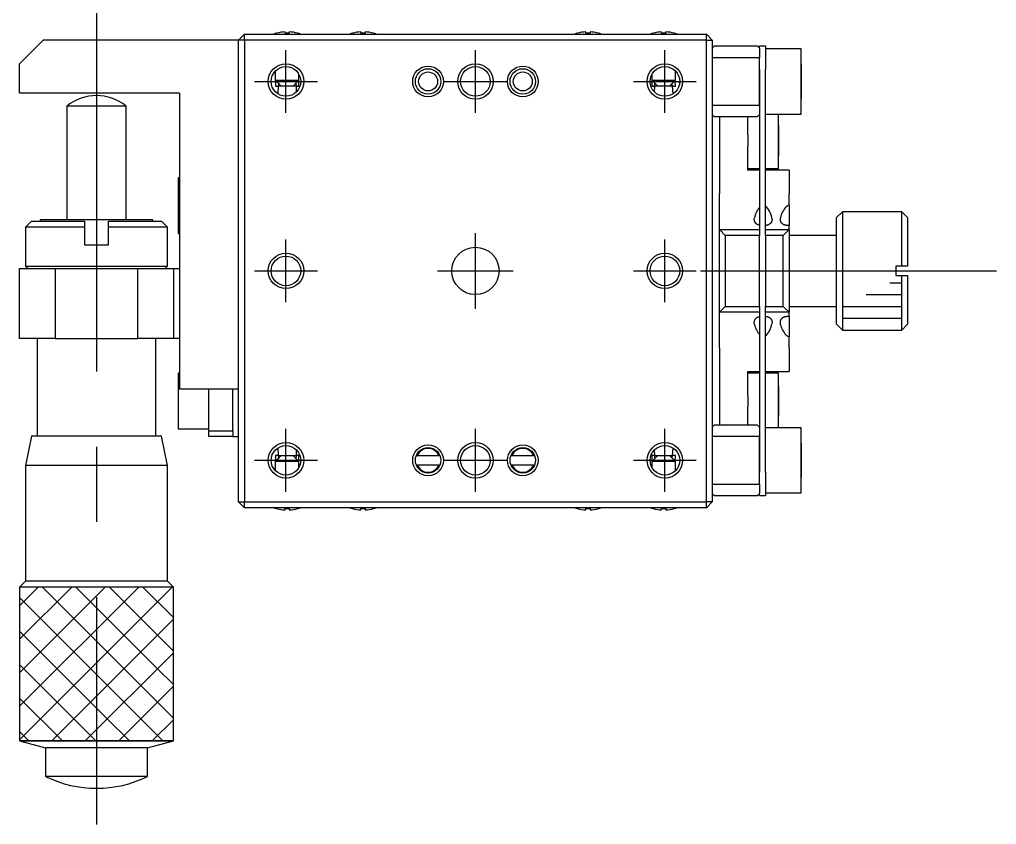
# Model space of a CAD drawing. Extents: x 10 to 298, y 10 to 178.
# Drawn here: x 81.9 to 164.4, y 74.3 to 142.3 of the extents above; entities that cross this region are included whole.
import ezdxf

# ---------------------------------------------------------------- set-up
doc = ezdxf.new("R2010")
doc.units = 0
doc.linetypes.add('CENTER', pattern=[50.8, 31.75, -6.35, 6.35, -6.35])
doc.layers.get('0').update_dxf_attribs({"linetype": 'CONTINUOUS'})
doc.layers.add('CENTER', color=1, linetype='CENTER')

msp = doc.modelspace()

# ---------------------------------------------------------------- linework, layer by layer
at = {"color": 7, "linetype": 'CONTINUOUS'}
for p, q in [((100.91, 141.092), (100.41, 140.592)), ((100.91, 140.592), (100.91, 141.092)), ((100.91, 141.092), (139.91, 141.092)), ((103.624, 141.162), (103.622, 141.166)), ((103.624, 141.162), (103.622, 141.166)), ((104.33, 141.162), (104.33, 141.282)), ((104.69, 141.162), (104.33, 141.162)), ((104.69, 141.282), (104.69, 141.162)), ((105.399, 141.166), (105.397, 141.162)), ((105.399, 141.166), (105.397, 141.162)), ((110.024, 141.162), (110.022, 141.166)), ((110.024, 141.162), (110.022, 141.166)), ((110.73, 141.162), (110.73, 141.282)), ((111.09, 141.162), (110.73, 141.162)), ((111.09, 141.282), (111.09, 141.162)), ((111.799, 141.166), (111.797, 141.162)), ((111.799, 141.166), (111.797, 141.162)), ((129.024, 141.162), (129.022, 141.166)), ((129.024, 141.162), (129.022, 141.166)), ((129.73, 141.162), (129.73, 141.282)), ((130.09, 141.162), (129.73, 141.162)), ((130.09, 141.282), (130.09, 141.162)), ((130.799, 141.166), (130.797, 141.162)), ((130.799, 141.166), (130.797, 141.162)), ((135.424, 141.162), (135.422, 141.166)), ((135.424, 141.162), (135.422, 141.166)), ((136.13, 141.162), (136.13, 141.282)), ((136.49, 141.162), (136.13, 141.162)), ((136.49, 141.282), (136.49, 141.162)), ((137.199, 141.166), (137.197, 141.162)), ((137.199, 141.166), (137.197, 141.162)), ((139.91, 140.592), (139.91, 141.092)), ((140.41, 140.592), (139.91, 141.092)), ((83.91, 140.592), (81.91, 138.592)), ((100.41, 140.592), (83.91, 140.592)), ((100.91, 140.592), (100.41, 140.592)), ((100.41, 101.592), (100.41, 140.592)), ((139.91, 140.592), (100.91, 140.592)), ((100.91, 140.592), (100.91, 101.592)), ((139.91, 101.592), (139.91, 140.592)), ((139.91, 140.592), (140.41, 140.592)), ((140.41, 140.592), (140.41, 139.092)), ((140.61, 140.092), (140.41, 139.892)), ((140.61, 140.092), (144.21, 140.092)), ((144.41, 139.892), (144.21, 140.092)), ((144.41, 139.892), (144.41, 140.092)), ((144.41, 140.092), (144.91, 140.092)), ((144.41, 139.892), (144.41, 139.092)), ((144.91, 140.092), (144.91, 138.092)), ((147.91, 139.842), (144.91, 139.842)), ((147.91, 137.092), (147.91, 139.842)), ((147.91, 134.342), (147.91, 139.842)), ((140.41, 139.092), (140.41, 135.092)), ((144.41, 139.092), (140.41, 139.092)), ((140.41, 139.092), (140.41, 135.092)), ((144.41, 138.092), (144.41, 139.092)), ((144.41, 138.092), (144.41, 139.092)), ((81.91, 136.092), (81.91, 138.592)), ((103.51, 137.96), (103.51, 137.192)), ((137.31, 137.192), (137.31, 137.959)), ((144.41, 135.092), (144.41, 138.092)), ((144.41, 138.092), (144.41, 135.092)), ((144.91, 124.242), (144.91, 138.092)), ((147.91, 137.814), (147.91, 138.535)), ((147.91, 138.535), (147.91, 137.814)), ((147.91, 136.37), (147.91, 137.814)), ((147.91, 137.814), (147.91, 136.37)), ((103.51, 137.192), (105.51, 137.192)), ((103.51, 137.192), (103.71, 136.992)), ((103.71, 136.992), (104.01, 136.692)), ((105.01, 136.692), (105.31, 136.992)), ((105.294, 136.692), (105.281, 136.963)), ((105.31, 136.992), (105.51, 137.192)), ((105.51, 137.192), (105.51, 137.686)), ((135.31, 137.685), (135.31, 137.192)), ((135.31, 137.192), (135.314, 137.192)), ((135.31, 137.192), (135.51, 136.992)), ((135.314, 137.192), (137.31, 137.192)), ((135.51, 136.992), (135.81, 136.692)), ((135.539, 136.963), (135.527, 136.692)), ((136.81, 136.692), (137.11, 136.992)), ((137.11, 136.992), (137.31, 137.192)), ((147.91, 134.342), (147.91, 137.092)), ((103.523, 136.692), (103.762, 136.692)), ((103.762, 136.692), (103.71, 136.056)), ((103.79, 136.912), (103.762, 136.692)), ((104.01, 136.692), (103.762, 136.692)), ((105.01, 136.692), (104.01, 136.692)), ((105.294, 136.692), (105.01, 136.692)), ((105.294, 136.692), (105.509, 136.692)), ((105.31, 136.225), (105.294, 136.692)), ((135.311, 136.692), (135.527, 136.692)), ((135.527, 136.692), (135.51, 136.225)), ((135.81, 136.692), (135.527, 136.692)), ((136.81, 136.692), (135.81, 136.692)), ((137.059, 136.692), (136.81, 136.692)), ((137.059, 136.692), (137.03, 136.912)), ((137.059, 136.692), (137.297, 136.692)), ((137.11, 136.056), (137.059, 136.692)), ((147.91, 135.649), (147.91, 136.37)), ((147.91, 136.37), (147.91, 135.649)), ((95.41, 136.092), (81.91, 136.092)), ((95.41, 136.092), (95.41, 111.092)), ((90.91, 135.015), (85.91, 135.015)), ((85.91, 135.015), (85.91, 125.392)), ((90.91, 125.392), (90.91, 135.015)), ((140.41, 135.092), (144.41, 135.092)), ((140.41, 135.092), (140.41, 107.092)), ((144.41, 135.092), (144.41, 124.242)), ((140.41, 134.292), (140.61, 134.092)), ((144.21, 134.092), (140.61, 134.092)), ((141.01, 134.092), (141.01, 127.592)), ((143.41, 132.574), (143.41, 134.092)), ((144.21, 134.092), (144.41, 134.292)), ((144.91, 134.342), (147.91, 134.342)), ((146.01, 132.092), (146.01, 134.342)), ((146.01, 129.742), (146.01, 134.342)), ((146.01, 132.727), (146.01, 133.362)), ((146.01, 133.362), (146.01, 132.727)), ((143.41, 132.574), (143.41, 131.61)), ((146.01, 131.457), (146.01, 132.727)), ((146.01, 132.727), (146.01, 131.457)), ((146.01, 129.742), (146.01, 132.092)), ((143.41, 129.592), (143.41, 131.61)), ((146.01, 130.822), (146.01, 131.457)), ((146.01, 131.457), (146.01, 130.822)), ((143.41, 129.742), (144.41, 129.742)), ((144.41, 129.592), (143.41, 129.592)), ((144.91, 129.742), (146.01, 129.742)), ((146.91, 129.592), (144.91, 129.592)), ((146.91, 129.592), (146.91, 127.592)), ((95.31, 128.942), (95.31, 126.592)), ((95.41, 128.942), (95.31, 128.942)), ((141.01, 124.592), (141.01, 127.592)), ((146.91, 126.655), (146.91, 127.592)), ((95.31, 126.592), (95.31, 124.242)), ((144.91, 126.576), (144.99, 126.505)), ((146.657, 126.53), (146.74, 126.598)), ((146.74, 126.598), (146.837, 126.645)), ((146.837, 126.645), (146.91, 126.655)), ((146.91, 126.655), (146.91, 124.913)), ((143.96, 125.45), (143.969, 125.567)), ((143.961, 125.417), (143.96, 125.45)), ((143.964, 125.383), (143.961, 125.417)), ((145.459, 125.415), (145.455, 125.368)), ((145.46, 125.45), (145.459, 125.415)), ((146.16, 125.45), (146.17, 125.575)), ((146.16, 125.441), (146.16, 125.45)), ((146.162, 125.401), (146.16, 125.441)), ((146.165, 125.372), (146.162, 125.401)), ((151.41, 126.092), (150.91, 125.592)), ((150.91, 116.592), (150.91, 125.592)), ((151.41, 126.092), (151.41, 116.092)), ((156.41, 126.092), (151.41, 126.092)), ((156.41, 121.492), (156.41, 126.092)), ((156.91, 125.592), (156.41, 126.092)), ((156.91, 125.592), (156.91, 121.492)), ((156.91, 125.592), (156.91, 121.492)), ((82.91, 125.292), (82.41, 124.792)), ((87.41, 124.792), (82.41, 124.792)), ((82.41, 124.792), (82.41, 121.492)), ((82.91, 125.292), (87.41, 125.292)), ((93.16, 125.392), (83.66, 125.392)), ((83.66, 125.392), (83.66, 125.292)), ((87.41, 125.292), (87.41, 124.792)), ((87.41, 124.792), (87.41, 123.292)), ((89.41, 124.792), (89.41, 125.292)), ((89.41, 125.292), (93.91, 125.292)), ((94.41, 124.792), (89.41, 124.792)), ((89.41, 123.292), (89.41, 124.792)), ((93.16, 125.292), (93.16, 125.392)), ((94.41, 124.792), (93.91, 125.292)), ((94.41, 121.492), (94.41, 124.792)), ((141.01, 124.592), (141.51, 124.092)), ((141.01, 124.592), (144.41, 124.592)), ((141.01, 117.592), (141.01, 124.592)), ((143.968, 125.349), (143.964, 125.383)), ((143.975, 125.315), (143.968, 125.349)), ((143.983, 125.283), (143.975, 125.315)), ((143.993, 125.255), (143.983, 125.283)), ((144.004, 125.228), (143.993, 125.255)), ((144.018, 125.202), (144.004, 125.228)), ((144.033, 125.176), (144.018, 125.202)), ((144.05, 125.152), (144.033, 125.176)), ((144.069, 125.128), (144.05, 125.152)), ((144.088, 125.108), (144.069, 125.128)), ((144.109, 125.088), (144.088, 125.108)), ((144.132, 125.069), (144.109, 125.088)), ((144.156, 125.051), (144.132, 125.069)), ((144.183, 125.034), (144.156, 125.051)), ((144.21, 125.018), (144.183, 125.034)), ((144.233, 125.007), (144.21, 125.018)), ((144.256, 124.996), (144.233, 125.007)), ((144.28, 124.986), (144.256, 124.996)), ((144.305, 124.976), (144.28, 124.986)), ((144.331, 124.968), (144.305, 124.976)), ((144.357, 124.96), (144.331, 124.968)), ((144.383, 124.952), (144.357, 124.96)), ((144.41, 124.945), (144.383, 124.952)), ((144.935, 124.931), (144.91, 124.927)), ((144.91, 124.592), (146.91, 124.592)), ((144.96, 124.935), (144.935, 124.931)), ((144.984, 124.94), (144.96, 124.935)), ((145.015, 124.947), (144.984, 124.94)), ((145.045, 124.954), (145.015, 124.947)), ((145.075, 124.963), (145.045, 124.954)), ((145.103, 124.972), (145.075, 124.963)), ((145.13, 124.982), (145.103, 124.972)), ((145.156, 124.992), (145.13, 124.982)), ((145.18, 125.003), (145.156, 124.992)), ((145.204, 125.015), (145.18, 125.003)), ((145.227, 125.027), (145.204, 125.015)), ((145.249, 125.041), (145.227, 125.027)), ((145.27, 125.055), (145.249, 125.041)), ((145.29, 125.07), (145.27, 125.055)), ((145.308, 125.085), (145.29, 125.07)), ((145.325, 125.1), (145.308, 125.085)), ((145.342, 125.117), (145.325, 125.1)), ((145.356, 125.133), (145.342, 125.117)), ((145.373, 125.155), (145.356, 125.133)), ((145.389, 125.177), (145.373, 125.155)), ((145.402, 125.2), (145.389, 125.177)), ((145.415, 125.224), (145.402, 125.2)), ((145.428, 125.256), (145.415, 125.224)), ((145.439, 125.289), (145.428, 125.256)), ((145.448, 125.323), (145.439, 125.289)), ((145.455, 125.368), (145.448, 125.323)), ((146.169, 125.344), (146.165, 125.372)), ((146.175, 125.316), (146.169, 125.344)), ((146.182, 125.29), (146.175, 125.316)), ((146.19, 125.263), (146.182, 125.29)), ((146.2, 125.238), (146.19, 125.263)), ((146.208, 125.221), (146.2, 125.238)), ((146.216, 125.205), (146.208, 125.221)), ((146.229, 125.182), (146.216, 125.205)), ((146.245, 125.158), (146.229, 125.182)), ((146.264, 125.134), (146.245, 125.158)), ((146.283, 125.112), (146.264, 125.134)), ((146.305, 125.091), (146.283, 125.112)), ((146.327, 125.073), (146.305, 125.091)), ((146.348, 125.057), (146.327, 125.073)), ((146.366, 125.044), (146.348, 125.057)), ((146.385, 125.032), (146.366, 125.044)), ((146.405, 125.021), (146.385, 125.032)), ((146.43, 125.008), (146.405, 125.021)), ((146.41, 124.092), (146.91, 124.592)), ((146.457, 124.995), (146.43, 125.008)), ((146.485, 124.984), (146.457, 124.995)), ((146.514, 124.973), (146.485, 124.984)), ((146.538, 124.965), (146.514, 124.973)), ((146.563, 124.958), (146.538, 124.965)), ((146.588, 124.951), (146.563, 124.958)), ((146.619, 124.943), (146.588, 124.951)), ((146.652, 124.937), (146.619, 124.943)), ((146.685, 124.931), (146.652, 124.937)), ((146.702, 124.928), (146.685, 124.931)), ((146.72, 124.926), (146.702, 124.928)), ((146.747, 124.922), (146.72, 124.926)), ((146.776, 124.919), (146.747, 124.922)), ((146.804, 124.917), (146.776, 124.919)), ((146.831, 124.915), (146.804, 124.917)), ((146.857, 124.914), (146.831, 124.915)), ((146.884, 124.913), (146.857, 124.914)), ((146.91, 124.913), (146.884, 124.913)), ((146.91, 124.592), (146.91, 124.913)), ((146.91, 124.592), (146.91, 122.342)), ((95.31, 124.242), (95.41, 124.242)), ((144.41, 124.092), (141.51, 124.092)), ((141.51, 124.092), (141.51, 118.092)), ((144.41, 124.242), (144.41, 124.092)), ((144.41, 118.092), (144.41, 124.092)), ((144.91, 124.092), (144.91, 124.242)), ((146.41, 124.092), (144.91, 124.092)), ((144.91, 124.092), (144.91, 118.092)), ((146.41, 118.092), (146.41, 124.092)), ((150.91, 124.092), (146.91, 124.092)), ((87.41, 123.292), (89.41, 123.292)), ((146.91, 122.342), (146.91, 119.842)), ((81.91, 115.392), (81.91, 121.292)), ((81.91, 121.292), (84.91, 121.292)), ((82.41, 121.492), (88.41, 121.492)), ((82.41, 121.492), (82.61, 121.292)), ((84.91, 121.292), (84.91, 115.392)), ((84.91, 121.292), (91.91, 121.292)), ((88.41, 121.492), (94.41, 121.492)), ((91.91, 115.392), (91.91, 121.292)), ((91.91, 121.292), (94.91, 121.292)), ((94.21, 121.292), (94.41, 121.492)), ((94.91, 121.292), (94.91, 115.392)), ((94.91, 121.292), (95.41, 121.292)), ((155.91, 121.492), (155.91, 120.692)), ((156.41, 121.492), (155.91, 121.492)), ((155.91, 121.492), (155.91, 120.692)), ((156.91, 121.492), (156.41, 121.492)), ((155.91, 120.692), (156.41, 120.692)), ((156.41, 116.092), (156.41, 120.692)), ((156.41, 120.692), (156.91, 120.692)), ((156.91, 120.692), (156.91, 116.592)), ((156.91, 120.692), (156.91, 116.592)), ((146.91, 119.842), (146.91, 117.592)), ((141.51, 118.092), (141.01, 117.592)), ((141.51, 118.092), (144.41, 118.092)), ((144.41, 118.092), (144.41, 117.942)), ((144.91, 118.092), (146.41, 118.092)), ((144.91, 117.942), (144.91, 118.092)), ((146.91, 117.592), (146.41, 118.092)), ((146.91, 118.092), (150.91, 118.092)), ((144.41, 117.592), (141.01, 117.592)), ((141.01, 114.592), (141.01, 117.592)), ((144.181, 117.149), (144.205, 117.163)), ((144.205, 117.163), (144.23, 117.176)), ((144.23, 117.176), (144.257, 117.189)), ((144.257, 117.189), (144.286, 117.201)), ((144.286, 117.201), (144.316, 117.212)), ((144.316, 117.212), (144.347, 117.222)), ((144.347, 117.222), (144.378, 117.231)), ((144.378, 117.231), (144.41, 117.239)), ((144.41, 117.942), (144.41, 107.092)), ((144.91, 104.092), (144.91, 117.942)), ((146.91, 117.592), (144.91, 117.592)), ((144.91, 117.257), (144.938, 117.253)), ((144.938, 117.253), (144.966, 117.248)), ((144.966, 117.248), (144.993, 117.243)), ((144.993, 117.243), (145.02, 117.236)), ((145.02, 117.236), (145.047, 117.23)), ((145.047, 117.23), (145.073, 117.222)), ((145.073, 117.222), (145.098, 117.214)), ((145.098, 117.214), (145.123, 117.205)), ((145.123, 117.205), (145.146, 117.196)), ((145.146, 117.196), (145.168, 117.187)), ((145.168, 117.187), (145.19, 117.176)), ((145.19, 117.176), (145.211, 117.166)), ((145.211, 117.166), (145.238, 117.15)), ((145.238, 117.15), (145.264, 117.134)), ((146.375, 117.145), (146.399, 117.16)), ((146.399, 117.16), (146.424, 117.173)), ((146.424, 117.173), (146.451, 117.186)), ((146.451, 117.186), (146.48, 117.198)), ((146.48, 117.198), (146.51, 117.21)), ((146.51, 117.21), (146.541, 117.22)), ((146.541, 117.22), (146.567, 117.228)), ((146.567, 117.228), (146.595, 117.235)), ((146.595, 117.235), (146.623, 117.241)), ((146.623, 117.241), (146.651, 117.247)), ((146.651, 117.247), (146.681, 117.253)), ((146.681, 117.253), (146.712, 117.257)), ((146.712, 117.257), (146.743, 117.261)), ((146.743, 117.261), (146.774, 117.265)), ((146.774, 117.265), (146.808, 117.268)), ((146.808, 117.268), (146.842, 117.27)), ((146.842, 117.27), (146.876, 117.271)), ((146.876, 117.271), (146.91, 117.271)), ((146.91, 117.271), (146.91, 117.592)), ((146.91, 117.271), (146.91, 115.529)), ((143.96, 116.737), (143.962, 116.778)), ((143.96, 116.734), (143.96, 116.737)), ((143.962, 116.692), (143.96, 116.734)), ((143.962, 116.778), (143.966, 116.818)), ((143.98, 116.554), (143.962, 116.692)), ((143.966, 116.818), (143.972, 116.857)), ((143.972, 116.857), (143.979, 116.886)), ((143.979, 116.886), (143.988, 116.915)), ((143.988, 116.915), (143.998, 116.943)), ((143.998, 116.943), (144.011, 116.97)), ((144.011, 116.97), (144.026, 116.997)), ((144.026, 116.997), (144.043, 117.023)), ((144.043, 117.023), (144.063, 117.049)), ((144.063, 117.049), (144.079, 117.067)), ((144.079, 117.067), (144.097, 117.085)), ((144.097, 117.085), (144.116, 117.103)), ((144.116, 117.103), (144.137, 117.119)), ((144.137, 117.119), (144.158, 117.134)), ((144.158, 117.134), (144.181, 117.149)), ((145.264, 117.134), (145.288, 117.116)), ((145.288, 117.116), (145.311, 117.097)), ((145.311, 117.097), (145.332, 117.077)), ((145.332, 117.077), (145.352, 117.056)), ((145.352, 117.056), (145.37, 117.034)), ((145.37, 117.034), (145.386, 117.011)), ((145.386, 117.011), (145.401, 116.987)), ((145.401, 116.987), (145.414, 116.961)), ((145.414, 116.961), (145.426, 116.934)), ((145.426, 116.934), (145.436, 116.907)), ((145.436, 116.907), (145.444, 116.878)), ((145.444, 116.878), (145.452, 116.838)), ((145.452, 116.838), (145.457, 116.797)), ((145.46, 116.734), (145.453, 116.624)), ((145.457, 116.797), (145.46, 116.755)), ((145.46, 116.755), (145.46, 116.734)), ((146.16, 116.734), (146.161, 116.772)), ((146.162, 116.686), (146.16, 116.734)), ((146.161, 116.772), (146.165, 116.812)), ((146.182, 116.544), (146.162, 116.686)), ((146.165, 116.812), (146.171, 116.851)), ((146.171, 116.851), (146.18, 116.889)), ((146.18, 116.889), (146.192, 116.926)), ((146.192, 116.926), (146.207, 116.962)), ((146.207, 116.962), (146.221, 116.99)), ((146.221, 116.99), (146.238, 117.016)), ((146.238, 117.016), (146.257, 117.042)), ((146.257, 117.042), (146.274, 117.061)), ((146.274, 117.061), (146.291, 117.08)), ((146.291, 117.08), (146.31, 117.098)), ((146.31, 117.098), (146.331, 117.115)), ((146.331, 117.115), (146.352, 117.13)), ((146.352, 117.13), (146.375, 117.145)), ((150.91, 116.592), (151.41, 116.092)), ((156.41, 116.092), (156.91, 116.592)), ((144.921, 115.616), (144.91, 115.608)), ((144.996, 115.686), (144.921, 115.616)), ((146.708, 115.609), (146.617, 115.694)), ((146.797, 115.555), (146.708, 115.609)), ((146.91, 115.529), (146.797, 115.555)), ((146.91, 114.592), (146.91, 115.529)), ((151.41, 116.092), (156.41, 116.092)), ((84.91, 115.392), (81.91, 115.392)), ((83.41, 115.392), (83.41, 107.142)), ((84.91, 115.392), (91.91, 115.392)), ((94.91, 115.392), (91.91, 115.392)), ((93.41, 107.142), (93.41, 115.392)), ((95.41, 115.392), (94.91, 115.392)), ((141.01, 114.592), (141.01, 108.092)), ((146.91, 114.592), (146.91, 112.592)), ((95.31, 112.442), (95.31, 110.092)), ((95.41, 112.442), (95.31, 112.442)), ((143.41, 110.574), (143.41, 112.592)), ((143.41, 112.592), (144.41, 112.592)), ((144.41, 112.442), (143.41, 112.442)), ((144.91, 112.592), (146.91, 112.592)), ((146.01, 112.442), (144.91, 112.442)), ((146.01, 110.092), (146.01, 112.442)), ((146.01, 107.842), (146.01, 112.442)), ((100.41, 111.092), (95.41, 111.092)), ((97.91, 107.592), (97.91, 111.092)), ((99.91, 107.592), (99.91, 111.092)), ((143.41, 110.574), (143.41, 109.61)), ((146.01, 110.727), (146.01, 111.362)), ((146.01, 111.362), (146.01, 110.727)), ((146.01, 109.457), (146.01, 110.727)), ((146.01, 110.727), (146.01, 109.457)), ((95.31, 110.092), (95.31, 107.742)), ((146.01, 107.842), (146.01, 110.092)), ((143.41, 108.092), (143.41, 109.61)), ((146.01, 108.822), (146.01, 109.457)), ((146.01, 109.457), (146.01, 108.822)), ((140.61, 108.092), (140.41, 107.892)), ((140.61, 108.092), (144.21, 108.092)), ((144.41, 107.892), (144.21, 108.092)), ((95.31, 107.742), (97.91, 107.742)), ((97.91, 107.592), (99.91, 107.592)), ((97.91, 107.092), (97.91, 107.592)), ((99.91, 107.592), (99.91, 107.092)), ((147.91, 107.842), (144.91, 107.842)), ((147.91, 105.092), (147.91, 107.842)), ((147.91, 102.342), (147.91, 107.842)), ((82.91, 107.142), (82.41, 104.642)), ((93.91, 107.142), (82.91, 107.142)), ((94.41, 104.642), (93.91, 107.142)), ((99.91, 107.092), (97.91, 107.092)), ((99.91, 107.092), (100.41, 107.092)), ((144.41, 107.092), (140.41, 107.092)), ((140.41, 107.092), (140.41, 103.092)), ((140.41, 107.092), (140.41, 103.092)), ((144.41, 104.092), (144.41, 107.092)), ((144.41, 107.092), (144.41, 104.092)), ((147.91, 105.814), (147.91, 106.535)), ((147.91, 106.535), (147.91, 105.814)), ((103.71, 106.128), (103.762, 105.492)), ((105.294, 105.492), (105.31, 105.96)), ((135.51, 105.96), (135.527, 105.492)), ((137.059, 105.492), (137.11, 106.128)), ((147.91, 104.37), (147.91, 105.814)), ((147.91, 105.814), (147.91, 104.37)), ((103.71, 105.192), (103.51, 104.992)), ((105.507, 104.992), (103.51, 104.992)), ((103.51, 104.992), (103.51, 104.225)), ((103.762, 105.492), (103.523, 105.492)), ((104.01, 105.492), (103.71, 105.192)), ((103.762, 105.492), (104.01, 105.492)), ((103.762, 105.492), (103.79, 105.272)), ((104.01, 105.492), (105.01, 105.492)), ((105.01, 105.492), (105.294, 105.492)), ((105.31, 105.192), (105.01, 105.492)), ((105.281, 105.221), (105.294, 105.492)), ((105.509, 105.492), (105.294, 105.492)), ((105.51, 104.992), (105.31, 105.192)), ((105.51, 104.992), (105.507, 104.992)), ((105.51, 104.498), (105.51, 104.992)), ((115.494, 105.492), (115.412, 105.492)), ((115.494, 105.492), (117.327, 105.492)), ((117.409, 105.492), (117.327, 105.492)), ((123.494, 105.492), (123.412, 105.492)), ((123.494, 105.492), (125.327, 105.492)), ((125.409, 105.492), (125.327, 105.492)), ((135.51, 105.192), (135.31, 104.992)), ((137.31, 104.992), (135.31, 104.992)), ((135.31, 104.992), (135.31, 104.499)), ((135.527, 105.492), (135.311, 105.492)), ((135.81, 105.492), (135.51, 105.192)), ((135.527, 105.492), (135.81, 105.492)), ((135.527, 105.492), (135.539, 105.221)), ((135.81, 105.492), (136.81, 105.492)), ((136.81, 105.492), (137.059, 105.492)), ((137.11, 105.192), (136.81, 105.492)), ((137.03, 105.272), (137.059, 105.492)), ((137.297, 105.492), (137.059, 105.492)), ((137.31, 104.992), (137.11, 105.192)), ((137.31, 104.225), (137.31, 104.992)), ((147.91, 102.342), (147.91, 105.092)), ((94.41, 104.642), (82.41, 104.642)), ((82.41, 104.642), (82.41, 94.892)), ((94.41, 94.892), (94.41, 104.642)), ((115.412, 104.692), (115.494, 104.692)), ((117.327, 104.692), (115.494, 104.692)), ((117.327, 104.692), (117.409, 104.692)), ((123.412, 104.692), (123.494, 104.692)), ((125.327, 104.692), (123.494, 104.692)), ((125.327, 104.692), (125.409, 104.692)), ((144.41, 103.092), (144.41, 104.092)), ((144.41, 103.092), (144.41, 104.092)), ((144.91, 104.092), (144.91, 102.092)), ((147.91, 103.649), (147.91, 104.37)), ((147.91, 104.37), (147.91, 103.649)), ((140.41, 103.092), (144.41, 103.092)), ((140.41, 103.092), (140.41, 101.592)), ((144.41, 103.092), (144.41, 102.292)), ((144.91, 102.342), (147.91, 102.342)), ((100.41, 101.592), (100.91, 101.592)), ((100.41, 101.592), (100.91, 101.092)), ((100.91, 101.092), (100.91, 101.592)), ((100.91, 101.592), (139.91, 101.592)), ((140.41, 101.592), (139.91, 101.592)), ((139.91, 101.092), (139.91, 101.592)), ((139.91, 101.092), (140.41, 101.592)), ((140.41, 102.292), (140.61, 102.092)), ((144.21, 102.092), (140.61, 102.092)), ((144.21, 102.092), (144.41, 102.292)), ((144.41, 102.092), (144.41, 102.292)), ((144.91, 102.092), (144.41, 102.092)), ((139.91, 101.092), (100.91, 101.092)), ((103.622, 101.018), (103.624, 101.023)), ((103.622, 101.018), (103.624, 101.023)), ((104.33, 101.023), (104.69, 101.023)), ((104.33, 100.902), (104.33, 101.023)), ((104.69, 101.023), (104.69, 100.902)), ((105.397, 101.023), (105.399, 101.018)), ((105.397, 101.023), (105.399, 101.018)), ((110.022, 101.018), (110.024, 101.023)), ((110.022, 101.018), (110.024, 101.023)), ((110.73, 101.023), (111.09, 101.023)), ((110.73, 100.902), (110.73, 101.023)), ((111.09, 101.023), (111.09, 100.902)), ((111.797, 101.023), (111.799, 101.018)), ((111.797, 101.023), (111.799, 101.018)), ((129.022, 101.018), (129.024, 101.023)), ((129.022, 101.018), (129.024, 101.023)), ((129.73, 101.023), (130.09, 101.023)), ((129.73, 100.902), (129.73, 101.023)), ((130.09, 101.023), (130.09, 100.902)), ((130.797, 101.023), (130.799, 101.018)), ((130.797, 101.023), (130.799, 101.018)), ((135.422, 101.018), (135.424, 101.023)), ((135.422, 101.018), (135.424, 101.023)), ((136.13, 101.023), (136.49, 101.023)), ((136.13, 100.902), (136.13, 101.023)), ((136.49, 101.023), (136.49, 100.902)), ((137.197, 101.023), (137.199, 101.018)), ((137.197, 101.023), (137.199, 101.018)), ((82.41, 94.892), (81.91, 94.392)), ((94.41, 94.892), (82.41, 94.892)), ((94.91, 94.392), (94.41, 94.892)), ((94.91, 94.392), (81.91, 94.392)), ((81.91, 94.392), (81.91, 81.392)), ((94.91, 94.392), (81.91, 94.392)), ((81.91, 94.392), (81.91, 81.392)), ((94.91, 81.392), (94.91, 94.392)), ((94.91, 81.392), (94.91, 94.392)), ((94.91, 81.392), (81.91, 81.392)), ((81.91, 81.392), (84.11, 80.803)), ((81.91, 81.392), (94.91, 81.392)), ((92.71, 80.803), (94.91, 81.392)), ((92.71, 80.803), (84.11, 80.803)), ((84.11, 80.803), (84.11, 78.392)), ((92.71, 78.392), (92.71, 80.803)), ((92.71, 78.392), (84.11, 78.392))]:
    msp.add_line(p, q, dxfattribs=at)
at = {"color": 3, "linetype": 'CONTINUOUS'}
for p, q in [((103.533, 137.169), (103.523, 136.692)), ((105.509, 136.692), (105.507, 137.188)), ((135.314, 137.188), (135.311, 136.692)), ((137.297, 136.692), (137.288, 137.186)), ((137.652, 136.95), (137.66, 137.092)), ((155.41, 120.092), (156.41, 120.092)), ((153.41, 119.092), (156.41, 119.092)), ((151.41, 118.092), (156.41, 118.092)), ((151.41, 117.092), (156.41, 117.092)), ((103.523, 105.492), (103.533, 104.998)), ((105.507, 104.996), (105.509, 105.492)), ((135.311, 105.492), (135.314, 104.996)), ((137.287, 105.015), (137.297, 105.492)), ((81.91, 92.808), (83.495, 94.392)), ((81.91, 89.979), (86.323, 94.392)), ((81.91, 87.151), (89.152, 94.392)), ((81.91, 84.322), (91.98, 94.392)), ((81.91, 81.494), (94.809, 94.392)), ((83.84, 94.392), (92.153, 86.079)), ((86.668, 94.392), (93.567, 87.493)), ((89.497, 94.392), (94.91, 88.978)), ((92.325, 94.392), (94.91, 91.807)), ((81.91, 93.493), (90.738, 84.665)), ((84.637, 81.392), (94.91, 91.665)), ((81.91, 90.665), (89.324, 83.251)), ((87.465, 81.392), (94.91, 88.837)), ((81.91, 87.836), (87.91, 81.837)), ((93.567, 87.493), (94.91, 86.15)), ((90.294, 81.392), (94.91, 86.009)), ((92.153, 86.079), (94.91, 83.321)), ((81.91, 85.008), (85.526, 81.392)), ((90.738, 84.665), (94.011, 81.392)), ((89.324, 83.251), (91.183, 81.392)), ((93.122, 81.392), (94.91, 83.18)), ((81.91, 82.179), (82.698, 81.392)), ((87.91, 81.837), (88.354, 81.392))]:
    msp.add_line(p, q, dxfattribs=at)
for centre, radius in [((104.41, 137.092), 1.5), ((116.41, 137.092), 1.3), ((120.41, 137.092), 1.5), ((124.41, 137.092), 1.3), ((136.41, 137.092), 1.5), ((104.41, 121.092), 1.5), ((136.41, 121.092), 1.5), ((104.41, 105.092), 1.5), ((120.41, 105.092), 1.5), ((136.41, 105.092), 1.5), ((116.41, 105.092), 1.3), ((124.41, 105.092), 1.3)]:
    msp.add_circle(centre, radius, dxfattribs=at)
at = {"color": 7, "linetype": 'CONTINUOUS'}
for centre, radius in [((104.41, 137.092), 1.25), ((116.41, 137.092), 1.075), ((116.41, 137.092), 0.8), ((120.41, 137.092), 1.25), ((124.41, 137.092), 1.075), ((124.41, 137.092), 0.8), ((136.41, 137.092), 1.25), ((120.41, 121.092), 2), ((104.41, 121.092), 1.25), ((136.41, 121.092), 1.25), ((104.41, 105.092), 1.25), ((116.41, 105.092), 1.075), ((120.41, 105.092), 1.25), ((124.41, 105.092), 1.075), ((136.41, 105.092), 1.25)]:
    msp.add_circle(centre, radius, dxfattribs=at)
for centre, radius, start, end in [((104.51, 138.092), 3.2, 106.12253, 110.36413), ((104.51, 138.092), 3.195, 93.22971, 106.10671), ((104.51, 138.092), 3.195, 73.89329, 86.77029), ((104.51, 138.092), 3.2, 69.63587, 73.87747), ((110.91, 138.092), 3.2, 106.12253, 110.36413), ((110.91, 138.092), 3.195, 93.22971, 106.10671), ((110.91, 138.092), 3.195, 73.89329, 86.77029), ((110.91, 138.092), 3.2, 69.63587, 73.87747), ((129.91, 138.092), 3.2, 106.12253, 110.36413), ((129.91, 138.092), 3.195, 93.22971, 106.10671), ((129.91, 138.092), 3.195, 73.89329, 86.77029), ((129.91, 138.092), 3.2, 69.63587, 73.87747), ((136.31, 138.092), 3.2, 106.12253, 110.36413), ((136.31, 138.092), 3.195, 93.22971, 106.10671), ((136.31, 138.092), 3.195, 73.89329, 86.77029), ((136.31, 138.092), 3.2, 69.63587, 73.87747), ((88.41, 131.892), 4, 51.3178, 128.68217), ((145.93, 125.186), 1.998, 139.53303, 169.0171), ((143.62, 125.261), 1.85, 5.84612, 42.22265), ((148.092, 125.197), 1.959, 137.12782, 168.88623), ((145.964, 117.021), 2.039, 193.23581, 220.34683), ((143.509, 116.99), 1.978, 318.77193, 349.33011), ((148.164, 117.022), 2.039, 193.55756, 220.63219), ((116.41, 105.092), 1, 23.57818, 156.42182), ((124.41, 105.092), 1, 23.57818, 156.42182), ((116.41, 105.092), 1, 203.57818, 336.42182), ((124.41, 105.092), 1, 203.57818, 336.42182), ((104.51, 104.092), 3.2, 249.63587, 253.87747), ((104.51, 104.092), 3.195, 253.89329, 266.77029), ((104.51, 104.092), 3.195, 273.22971, 286.10671), ((104.51, 104.092), 3.2, 286.12253, 290.36413), ((110.91, 104.092), 3.2, 249.63587, 253.87747), ((110.91, 104.092), 3.195, 253.89329, 266.77029), ((110.91, 104.092), 3.195, 273.22971, 286.10671), ((110.91, 104.092), 3.2, 286.12253, 290.36413), ((129.91, 104.092), 3.2, 249.63587, 253.87747), ((129.91, 104.092), 3.195, 253.89329, 266.77029), ((129.91, 104.092), 3.195, 273.22971, 286.10671), ((129.91, 104.092), 3.2, 286.12253, 290.36413), ((136.31, 104.092), 3.2, 249.63587, 253.87747), ((136.31, 104.092), 3.195, 253.89329, 266.77029), ((136.31, 104.092), 3.195, 273.22971, 286.10671), ((136.31, 104.092), 3.2, 286.12253, 290.36413), ((88.41, 87.137), 9.745, 243.81622, 296.1838)]:
    msp.add_arc(centre, radius, start, end, dxfattribs=at)
at = {"layer": 'CENTER', "color": 1, "linetype": 'CENTER'}
for p, q in [((88.41, 144.337), (88.41, 74.337)), ((104.41, 134.442), (104.41, 139.742)), ((120.41, 134.442), (120.41, 139.742)), ((136.41, 134.442), (136.41, 139.742)), ((101.76, 137.092), (107.06, 137.092)), ((117.76, 137.092), (123.06, 137.092)), ((133.76, 137.092), (139.06, 137.092)), ((120.41, 117.892), (120.41, 124.292)), ((104.41, 118.442), (104.41, 123.742)), ((136.41, 118.442), (136.41, 123.742)), ((101.76, 121.092), (107.06, 121.092)), ((117.21, 121.092), (123.61, 121.092)), ((133.76, 121.092), (139.06, 121.092)), ((139.41, 121.092), (164.41, 121.092)), ((104.41, 102.442), (104.41, 107.742)), ((120.41, 102.442), (120.41, 107.742)), ((136.41, 102.442), (136.41, 107.742)), ((101.76, 105.092), (107.06, 105.092)), ((117.76, 105.092), (123.06, 105.092)), ((133.76, 105.092), (139.06, 105.092))]:
    msp.add_line(p, q, dxfattribs=at)

doc.saveas('drawing.dxf')
